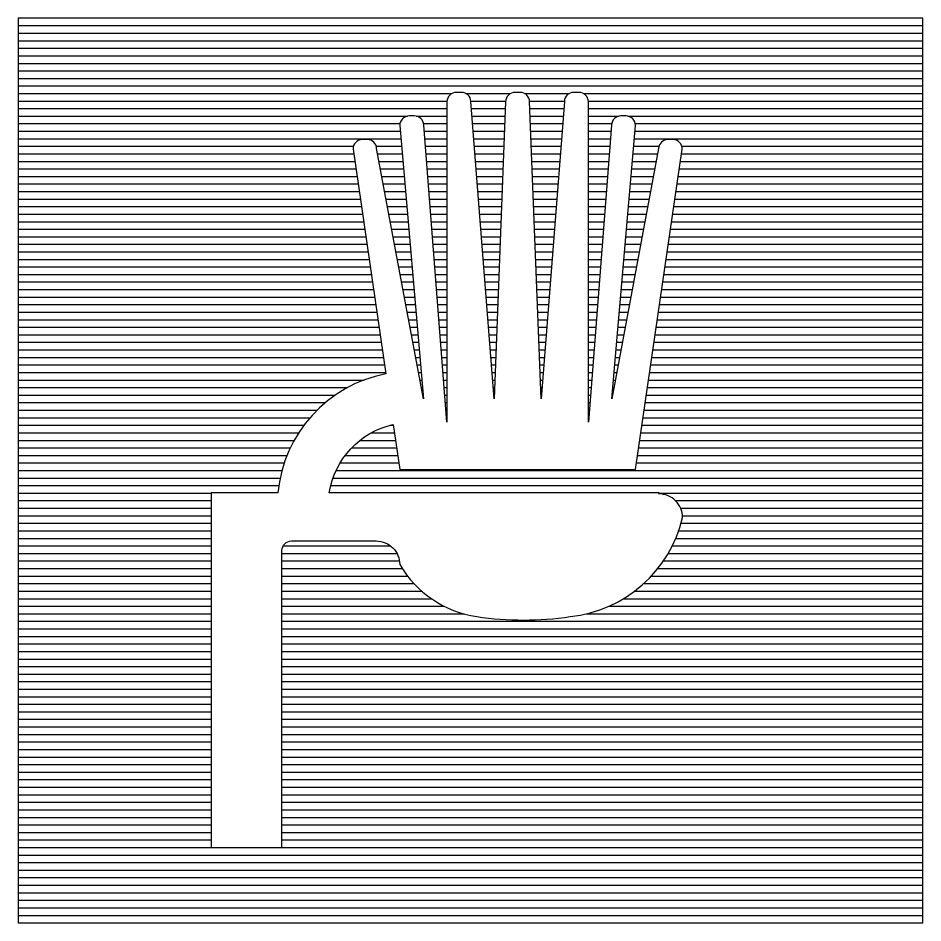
# Model space of a CAD drawing. Header units: millimetres. Extents: x -3 to 2253, y -3 to 1300.
# Drawn here: x 1499 to 1511, y 199 to 211 of the extents above; entities that cross this region are included whole.
import ezdxf

# ---------------------------------------------------------------- set-up
doc = ezdxf.new("R2010")
doc.units = ezdxf.units.MM
doc.layers.add('GROEN', color=3, linetype='Continuous')
doc.layers.add('VEILIG', color=7, linetype='Continuous')

# ---------------------------------------------------------------- blocks, each defined once
blk = doc.blocks.new('*X221')
at = {"color": 0}
for p, q in [((24, 55.9), (36, 55.9)), ((24, 55.8), (36, 55.8)), ((24, 55.7), (36, 55.7)), ((24, 55.6), (36, 55.6)), ((24, 55.5), (36, 55.5)), ((24, 55.4), (36, 55.4)), ((24, 55.3), (36, 55.3)), ((24, 55.2), (36, 55.2)), ((24, 55.1), (36, 55.1)), ((24, 55), (29.753, 55)), ((29.939, 55), (30.532, 55)), ((30.718, 55), (31.311, 55)), ((31.497, 55), (36, 55)), ((24, 54.9), (29.688, 54.9)), ((30.004, 54.9), (30.467, 54.9)), ((30.783, 54.9), (31.246, 54.9)), ((31.562, 54.9), (36, 54.9)), ((24, 54.8), (29.688, 54.8)), ((30.012, 54.8), (30.463, 54.8)), ((30.787, 54.8), (31.238, 54.8)), ((31.563, 54.8), (36, 54.8)), ((24, 54.7), (29.163, 54.7)), ((24, 54.6), (29.065, 54.6)), ((29.28, 54.7), (29.688, 54.7)), ((29.378, 54.6), (29.688, 54.6)), ((30.02, 54.7), (30.459, 54.7)), ((30.028, 54.6), (30.455, 54.6)), ((30.791, 54.7), (31.23, 54.7)), ((30.795, 54.6), (31.222, 54.6)), ((31.563, 54.7), (31.97, 54.7)), ((31.563, 54.6), (31.872, 54.6)), ((32.087, 54.7), (36, 54.7)), ((32.185, 54.6), (36, 54.6)), ((24, 54.5), (29.069, 54.5)), ((29.386, 54.5), (29.688, 54.5)), ((30.035, 54.5), (30.451, 54.5)), ((30.799, 54.5), (31.215, 54.5)), ((31.563, 54.5), (31.864, 54.5)), ((32.181, 54.5), (36, 54.5)), ((24, 54.4), (29.078, 54.4)), ((29.394, 54.4), (29.688, 54.4)), ((30.043, 54.4), (30.447, 54.4)), ((30.803, 54.4), (31.207, 54.4)), ((31.563, 54.4), (31.856, 54.4)), ((32.172, 54.4), (36, 54.4)), ((24, 54.3), (28.447, 54.3)), ((28.75, 54.3), (29.086, 54.3)), ((29.402, 54.3), (29.688, 54.3)), ((30.051, 54.3), (30.443, 54.3)), ((30.807, 54.3), (31.199, 54.3)), ((31.563, 54.3), (31.848, 54.3)), ((32.164, 54.3), (32.5, 54.3)), ((32.803, 54.3), (36, 54.3)), ((24, 54.2), (28.451, 54.2)), ((28.768, 54.2), (29.095, 54.2)), ((29.409, 54.2), (29.688, 54.2)), ((30.059, 54.2), (30.439, 54.2)), ((30.811, 54.2), (31.191, 54.2)), ((31.563, 54.2), (31.841, 54.2)), ((32.155, 54.2), (32.482, 54.2)), ((32.799, 54.2), (36, 54.2)), ((24, 54.1), (28.466, 54.1)), ((24, 54), (28.48, 54)), ((28.786, 54.1), (29.104, 54.1)), ((28.805, 54), (29.112, 54)), ((29.417, 54.1), (29.688, 54.1)), ((29.425, 54), (29.688, 54)), ((30.067, 54.1), (30.435, 54.1)), ((30.075, 54), (30.432, 54)), ((30.815, 54.1), (31.183, 54.1)), ((30.818, 54), (31.175, 54)), ((31.563, 54.1), (31.833, 54.1)), ((31.563, 54), (31.825, 54)), ((32.138, 54), (32.445, 54)), ((32.146, 54.1), (32.464, 54.1)), ((32.77, 54), (36, 54)), ((32.784, 54.1), (36, 54.1)), ((24, 53.9), (28.495, 53.9)), ((28.824, 53.9), (29.121, 53.9)), ((29.433, 53.9), (29.688, 53.9)), ((30.082, 53.9), (30.428, 53.9)), ((30.822, 53.9), (31.168, 53.9)), ((31.563, 53.9), (31.817, 53.9)), ((32.129, 53.9), (32.426, 53.9)), ((32.755, 53.9), (36, 53.9)), ((24, 53.8), (28.509, 53.8)), ((28.842, 53.8), (29.13, 53.8)), ((29.441, 53.8), (29.688, 53.8)), ((30.09, 53.8), (30.424, 53.8)), ((30.826, 53.8), (31.16, 53.8)), ((31.563, 53.8), (31.809, 53.8)), ((32.12, 53.8), (32.408, 53.8)), ((32.741, 53.8), (36, 53.8)), ((24, 53.7), (28.524, 53.7)), ((28.861, 53.7), (29.138, 53.7)), ((29.449, 53.7), (29.688, 53.7)), ((30.098, 53.7), (30.42, 53.7)), ((30.83, 53.7), (31.152, 53.7)), ((31.563, 53.7), (31.801, 53.7)), ((32.112, 53.7), (32.389, 53.7)), ((32.726, 53.7), (36, 53.7)), ((24, 53.6), (28.539, 53.6)), ((28.88, 53.6), (29.147, 53.6)), ((29.456, 53.6), (29.688, 53.6)), ((30.106, 53.6), (30.416, 53.6)), ((30.834, 53.6), (31.144, 53.6)), ((31.563, 53.6), (31.794, 53.6)), ((32.103, 53.6), (32.37, 53.6)), ((32.711, 53.6), (36, 53.6)), ((24, 53.5), (28.553, 53.5)), ((24, 53.4), (28.568, 53.4)), ((28.899, 53.5), (29.155, 53.5)), ((28.917, 53.4), (29.164, 53.4)), ((29.464, 53.5), (29.688, 53.5)), ((29.472, 53.4), (29.688, 53.4)), ((30.114, 53.5), (30.412, 53.5)), ((30.121, 53.4), (30.408, 53.4)), ((30.838, 53.5), (31.136, 53.5)), ((30.842, 53.4), (31.129, 53.4)), ((31.563, 53.5), (31.786, 53.5)), ((31.563, 53.4), (31.778, 53.4)), ((32.086, 53.4), (32.333, 53.4)), ((32.095, 53.5), (32.351, 53.5)), ((32.682, 53.4), (36, 53.4)), ((32.697, 53.5), (36, 53.5)), ((24, 53.3), (28.582, 53.3)), ((28.936, 53.3), (29.173, 53.3)), ((29.48, 53.3), (29.688, 53.3)), ((30.129, 53.3), (30.404, 53.3)), ((30.846, 53.3), (31.121, 53.3)), ((31.563, 53.3), (31.77, 53.3)), ((32.077, 53.3), (32.314, 53.3)), ((32.668, 53.3), (36, 53.3)), ((24, 53.2), (28.597, 53.2)), ((28.955, 53.2), (29.181, 53.2)), ((29.488, 53.2), (29.688, 53.2)), ((30.137, 53.2), (30.4, 53.2)), ((30.85, 53.2), (31.113, 53.2)), ((31.563, 53.2), (31.762, 53.2)), ((32.069, 53.2), (32.295, 53.2)), ((32.653, 53.2), (36, 53.2)), ((24, 53.1), (28.612, 53.1)), ((28.973, 53.1), (29.19, 53.1)), ((29.495, 53.1), (29.688, 53.1)), ((30.145, 53.1), (30.396, 53.1)), ((30.854, 53.1), (31.105, 53.1)), ((31.563, 53.1), (31.755, 53.1)), ((32.06, 53.1), (32.277, 53.1)), ((32.638, 53.1), (36, 53.1)), ((24, 53), (28.626, 53)), ((28.992, 53), (29.198, 53)), ((29.503, 53), (29.688, 53)), ((30.153, 53), (30.392, 53)), ((30.858, 53), (31.097, 53)), ((31.563, 53), (31.747, 53)), ((32.052, 53), (32.258, 53)), ((32.624, 53), (36, 53)), ((24, 52.9), (28.641, 52.9)), ((24, 52.8), (28.656, 52.8)), ((29.011, 52.9), (29.207, 52.9)), ((29.029, 52.8), (29.216, 52.8)), ((29.511, 52.9), (29.688, 52.9)), ((29.519, 52.8), (29.688, 52.8)), ((30.16, 52.9), (30.389, 52.9)), ((30.168, 52.8), (30.385, 52.8)), ((30.861, 52.9), (31.09, 52.9)), ((30.865, 52.8), (31.082, 52.8)), ((31.563, 52.9), (31.739, 52.9)), ((31.563, 52.8), (31.731, 52.8)), ((32.034, 52.8), (32.221, 52.8)), ((32.043, 52.9), (32.239, 52.9)), ((32.594, 52.8), (36, 52.8)), ((32.609, 52.9), (36, 52.9)), ((24, 52.7), (28.67, 52.7)), ((29.048, 52.7), (29.224, 52.7)), ((29.527, 52.7), (29.688, 52.7)), ((30.176, 52.7), (30.381, 52.7)), ((30.869, 52.7), (31.074, 52.7)), ((31.563, 52.7), (31.723, 52.7)), ((32.026, 52.7), (32.202, 52.7)), ((32.58, 52.7), (36, 52.7)), ((24, 52.6), (28.685, 52.6)), ((29.067, 52.6), (29.233, 52.6)), ((29.534, 52.6), (29.688, 52.6)), ((30.184, 52.6), (30.377, 52.6)), ((30.873, 52.6), (31.066, 52.6)), ((31.563, 52.6), (31.716, 52.6)), ((32.017, 52.6), (32.183, 52.6)), ((32.565, 52.6), (36, 52.6)), ((24, 52.5), (28.699, 52.5)), ((29.086, 52.5), (29.242, 52.5)), ((29.542, 52.5), (29.688, 52.5)), ((30.192, 52.5), (30.373, 52.5)), ((30.877, 52.5), (31.058, 52.5)), ((31.563, 52.5), (31.708, 52.5)), ((32.008, 52.5), (32.164, 52.5)), ((32.551, 52.5), (36, 52.5)), ((24, 52.4), (28.714, 52.4)), ((29.104, 52.4), (29.25, 52.4)), ((29.55, 52.4), (29.688, 52.4)), ((30.199, 52.4), (30.369, 52.4)), ((30.881, 52.4), (31.051, 52.4)), ((31.563, 52.4), (31.7, 52.4)), ((32, 52.4), (32.146, 52.4)), ((32.536, 52.4), (36, 52.4)), ((24, 52.3), (28.729, 52.3)), ((24, 52.2), (28.743, 52.2)), ((29.123, 52.3), (29.259, 52.3)), ((29.142, 52.2), (29.267, 52.2)), ((29.558, 52.3), (29.688, 52.3)), ((29.566, 52.2), (29.688, 52.2)), ((30.207, 52.3), (30.365, 52.3)), ((30.215, 52.2), (30.361, 52.2)), ((30.885, 52.3), (31.043, 52.3)), ((30.889, 52.2), (31.035, 52.2)), ((31.563, 52.3), (31.692, 52.3)), ((31.563, 52.2), (31.684, 52.2)), ((31.983, 52.2), (32.108, 52.2)), ((31.991, 52.3), (32.127, 52.3)), ((32.507, 52.2), (36, 52.2)), ((32.521, 52.3), (36, 52.3)), ((24, 52.1), (28.758, 52.1)), ((29.16, 52.1), (29.276, 52.1)), ((29.573, 52.1), (29.688, 52.1)), ((30.223, 52.1), (30.357, 52.1)), ((30.893, 52.1), (31.027, 52.1)), ((31.563, 52.1), (31.677, 52.1)), ((31.974, 52.1), (32.09, 52.1)), ((32.492, 52.1), (36, 52.1)), ((24, 52), (28.772, 52)), ((29.179, 52), (29.285, 52)), ((29.581, 52), (29.688, 52)), ((30.231, 52), (30.353, 52)), ((30.897, 52), (31.019, 52)), ((31.563, 52), (31.669, 52)), ((31.965, 52), (32.071, 52)), ((32.478, 52), (36, 52)), ((24, 51.9), (28.787, 51.9)), ((29.198, 51.9), (29.293, 51.9)), ((29.589, 51.9), (29.688, 51.9)), ((30.239, 51.9), (30.35, 51.9)), ((30.9, 51.9), (31.011, 51.9)), ((31.563, 51.9), (31.661, 51.9)), ((31.957, 51.9), (32.052, 51.9)), ((32.463, 51.9), (36, 51.9)), ((24, 51.8), (28.802, 51.8)), ((29.217, 51.8), (29.302, 51.8)), ((29.597, 51.8), (29.688, 51.8)), ((30.246, 51.8), (30.346, 51.8)), ((30.904, 51.8), (31.004, 51.8)), ((31.563, 51.8), (31.653, 51.8)), ((31.948, 51.8), (32.033, 51.8)), ((32.448, 51.8), (36, 51.8)), ((24, 51.7), (28.816, 51.7)), ((24, 51.6), (28.831, 51.6)), ((29.235, 51.7), (29.311, 51.7)), ((29.254, 51.6), (29.319, 51.6)), ((29.605, 51.7), (29.688, 51.7)), ((29.613, 51.6), (29.688, 51.6)), ((30.254, 51.7), (30.342, 51.7)), ((30.262, 51.6), (30.338, 51.6)), ((30.908, 51.7), (30.996, 51.7)), ((30.912, 51.6), (30.988, 51.6)), ((31.563, 51.7), (31.645, 51.7)), ((31.563, 51.6), (31.637, 51.6)), ((31.931, 51.6), (31.996, 51.6)), ((31.939, 51.7), (32.015, 51.7)), ((32.419, 51.6), (36, 51.6)), ((32.434, 51.7), (36, 51.7)), ((24, 51.5), (28.846, 51.5)), ((29.273, 51.5), (29.328, 51.5)), ((29.62, 51.5), (29.688, 51.5)), ((30.27, 51.5), (30.334, 51.5)), ((30.916, 51.5), (30.98, 51.5)), ((31.563, 51.5), (31.63, 51.5)), ((31.922, 51.5), (31.977, 51.5)), ((32.404, 51.5), (36, 51.5)), ((24, 51.4), (28.86, 51.4)), ((29.291, 51.4), (29.336, 51.4)), ((29.628, 51.4), (29.688, 51.4)), ((30.278, 51.4), (30.33, 51.4)), ((30.92, 51.4), (30.972, 51.4)), ((31.563, 51.4), (31.622, 51.4)), ((31.914, 51.4), (31.959, 51.4)), ((32.39, 51.4), (36, 51.4)), ((24, 51.3), (28.875, 51.3)), ((29.31, 51.3), (29.345, 51.3)), ((29.636, 51.3), (29.688, 51.3)), ((30.285, 51.3), (30.326, 51.3)), ((30.924, 51.3), (30.965, 51.3)), ((31.563, 51.3), (31.614, 51.3)), ((31.905, 51.3), (31.94, 51.3)), ((32.375, 51.3), (36, 51.3)), ((24, 51.2), (28.588, 51.2)), ((29.329, 51.2), (29.354, 51.2)), ((29.644, 51.2), (29.688, 51.2)), ((30.293, 51.2), (30.322, 51.2)), ((30.928, 51.2), (30.957, 51.2)), ((31.563, 51.2), (31.606, 51.2)), ((31.896, 51.2), (31.921, 51.2)), ((32.361, 51.2), (36, 51.2)), ((24, 51.1), (28.37, 51.1)), ((24, 51), (28.207, 51)), ((29.347, 51.1), (29.362, 51.1)), ((29.366, 51), (29.371, 51)), ((29.652, 51.1), (29.688, 51.1)), ((29.659, 51), (29.688, 51)), ((30.301, 51.1), (30.318, 51.1)), ((30.309, 51), (30.314, 51)), ((30.932, 51.1), (30.949, 51.1)), ((30.936, 51), (30.941, 51)), ((31.563, 51.1), (31.598, 51.1)), ((31.563, 51), (31.591, 51)), ((31.879, 51), (31.884, 51)), ((31.888, 51.1), (31.903, 51.1)), ((32.331, 51), (36, 51)), ((32.346, 51.1), (36, 51.1)), ((24, 50.9), (28.075, 50.9)), ((29.667, 50.9), (29.688, 50.9)), ((31.563, 50.9), (31.583, 50.9)), ((32.317, 50.9), (36, 50.9)), ((24, 50.8), (27.966, 50.8)), ((29.675, 50.8), (29.688, 50.8)), ((31.563, 50.8), (31.575, 50.8)), ((32.302, 50.8), (36, 50.8)), ((24, 50.7), (27.872, 50.7)), ((29.683, 50.7), (29.688, 50.7)), ((31.563, 50.7), (31.567, 50.7)), ((32.288, 50.7), (36, 50.7)), ((24, 50.6), (27.792, 50.6)), ((28.929, 50.6), (28.977, 50.6)), ((32.273, 50.6), (36, 50.6)), ((24, 50.5), (27.722, 50.5)), ((24, 50.4), (27.662, 50.4)), ((28.533, 50.4), (29.006, 50.4)), ((28.683, 50.5), (28.992, 50.5)), ((32.244, 50.4), (36, 50.4)), ((32.258, 50.5), (36, 50.5)), ((24, 50.3), (27.61, 50.3)), ((28.423, 50.3), (29.021, 50.3)), ((32.229, 50.3), (36, 50.3)), ((24, 50.2), (27.566, 50.2)), ((28.337, 50.2), (29.035, 50.2)), ((32.215, 50.2), (36, 50.2)), ((24, 50.1), (27.53, 50.1)), ((28.27, 50.1), (29.05, 50.1)), ((32.2, 50.1), (36, 50.1)), ((24, 50), (27.499, 50)), ((28.217, 50), (36, 50)), ((24, 49.9), (27.475, 49.9)), ((24, 49.8), (27.457, 49.8)), ((28.146, 49.8), (36, 49.8)), ((28.176, 49.9), (36, 49.9)), ((24, 49.7), (26.562, 49.7)), ((32.495, 49.7), (36, 49.7)), ((24, 49.6), (26.562, 49.6)), ((32.719, 49.6), (36, 49.6)), ((24, 49.5), (26.562, 49.5)), ((32.787, 49.5), (36, 49.5)), ((24, 49.4), (26.562, 49.4)), ((32.812, 49.4), (36, 49.4)), ((24, 49.3), (26.562, 49.3)), ((24, 49.2), (26.562, 49.2)), ((32.761, 49.2), (36, 49.2)), ((32.793, 49.3), (36, 49.3)), ((24, 49.1), (26.562, 49.1)), ((32.722, 49.1), (36, 49.1)), ((24, 49), (26.562, 49)), ((27.515, 49), (28.941, 49)), ((32.676, 49), (36, 49)), ((24, 48.9), (26.562, 48.9)), ((27.5, 48.9), (29.025, 48.9)), ((32.622, 48.9), (36, 48.9)), ((24, 48.8), (26.562, 48.8)), ((27.5, 48.8), (29.059, 48.8)), ((32.559, 48.8), (36, 48.8)), ((24, 48.7), (26.562, 48.7)), ((24, 48.6), (26.562, 48.6)), ((27.5, 48.7), (29.095, 48.7)), ((27.5, 48.6), (29.166, 48.6)), ((32.399, 48.6), (36, 48.6)), ((32.485, 48.7), (36, 48.7)), ((24, 48.5), (26.562, 48.5)), ((27.5, 48.5), (29.252, 48.5)), ((32.298, 48.5), (36, 48.5)), ((24, 48.4), (26.562, 48.4)), ((27.5, 48.4), (29.355, 48.4)), ((32.177, 48.4), (36, 48.4)), ((24, 48.3), (26.562, 48.3)), ((27.5, 48.3), (29.484, 48.3)), ((32.03, 48.3), (36, 48.3)), ((24, 48.2), (26.562, 48.2)), ((27.5, 48.2), (29.653, 48.2)), ((31.837, 48.2), (36, 48.2)), ((24, 48.1), (26.562, 48.1)), ((24, 48), (26.562, 48)), ((27.5, 48.1), (29.912, 48.1)), ((27.5, 48), (36, 48)), ((31.54, 48.1), (36, 48.1)), ((24, 47.9), (26.562, 47.9)), ((27.5, 47.9), (36, 47.9)), ((24, 47.8), (26.562, 47.8)), ((27.5, 47.8), (36, 47.8)), ((24, 47.7), (26.562, 47.7)), ((27.5, 47.7), (36, 47.7)), ((24, 47.6), (26.562, 47.6)), ((27.5, 47.6), (36, 47.6)), ((24, 47.5), (26.562, 47.5)), ((24, 47.4), (26.562, 47.4)), ((27.5, 47.5), (36, 47.5)), ((27.5, 47.4), (36, 47.4)), ((24, 47.3), (26.562, 47.3)), ((27.5, 47.3), (36, 47.3)), ((24, 47.2), (26.562, 47.2)), ((27.5, 47.2), (36, 47.2)), ((24, 47.1), (26.562, 47.1)), ((27.5, 47.1), (36, 47.1)), ((24, 47), (26.562, 47)), ((27.5, 47), (36, 47)), ((24, 46.9), (26.562, 46.9)), ((24, 46.8), (26.562, 46.8)), ((27.5, 46.9), (36, 46.9)), ((27.5, 46.8), (36, 46.8)), ((24, 46.7), (26.562, 46.7)), ((27.5, 46.7), (36, 46.7)), ((24, 46.6), (26.562, 46.6)), ((27.5, 46.6), (36, 46.6)), ((24, 46.5), (26.562, 46.5)), ((27.5, 46.5), (36, 46.5)), ((24, 46.4), (26.562, 46.4)), ((27.5, 46.4), (36, 46.4)), ((24, 46.3), (26.562, 46.3)), ((24, 46.2), (26.562, 46.2)), ((27.5, 46.3), (36, 46.3)), ((27.5, 46.2), (36, 46.2)), ((24, 46.1), (26.562, 46.1)), ((27.5, 46.1), (36, 46.1)), ((24, 46), (26.562, 46)), ((27.5, 46), (36, 46)), ((24, 45.9), (26.562, 45.9)), ((27.5, 45.9), (36, 45.9)), ((24, 45.8), (26.562, 45.8)), ((27.5, 45.8), (36, 45.8)), ((24, 45.7), (26.562, 45.7)), ((24, 45.6), (26.562, 45.6)), ((27.5, 45.7), (36, 45.7)), ((27.5, 45.6), (36, 45.6)), ((24, 45.5), (26.562, 45.5)), ((27.5, 45.5), (36, 45.5)), ((24, 45.4), (26.562, 45.4)), ((27.5, 45.4), (36, 45.4)), ((24, 45.3), (26.562, 45.3)), ((27.5, 45.3), (36, 45.3)), ((24, 45.2), (26.562, 45.2)), ((27.5, 45.2), (36, 45.2)), ((24, 45.1), (26.562, 45.1)), ((24, 45), (36, 45)), ((27.5, 45.1), (36, 45.1)), ((24, 44.9), (36, 44.9)), ((24, 44.8), (36, 44.8)), ((24, 44.7), (36, 44.7)), ((24, 44.6), (36, 44.6)), ((24, 44.5), (36, 44.5)), ((24, 44.4), (36, 44.4)), ((24, 44.3), (36, 44.3)), ((24, 44.2), (36, 44.2)), ((24, 44.1), (36, 44.1)), ((24, 44), (36, 44))]:
    blk.add_line(p, q, dxfattribs=at)
blk = doc.blocks.new('0601')
at = {"layer": 'VEILIG'}
for p, q in [((-6, 6), (-6, -6)), ((6, 6), (-6, 6)), ((6, -6), (6, 6)), ((-6, -6), (6, -6))]:
    blk.add_line(p, q, dxfattribs=at)
blk.add_lwpolyline([(2.5, -0.298), (-1.873, -0.298, -0.308058), (-1.025, 0.611), (-0.938, 0.015), (2.188, 0.015), (2.808, 4.261, 0.424709), (2.683, 4.39), (2.62, 4.39, 0.402998), (2.495, 4.27), (1.875, 0.952), (2.188, 4.577, 0.414214), (2.063, 4.702), (1.995, 4.702, 0.402998), (1.87, 4.582), (1.563, 0.64), (1.563, 4.89, 0.414214), (1.438, 5.015), (1.37, 5.015, 0.402998), (1.245, 4.895), (0.938, 0.952), (0.784, 4.892, 0.408593), (0.659, 5.015), (0.591, 5.015, 0.408593), (0.466, 4.892), (0.313, 0.952), (0.005, 4.895, 0.402998), (-0.12, 5.015), (-0.187, 5.015, 0.414214), (-0.312, 4.89), (-0.312, 0.64), (-0.62, 4.582, 0.402998), (-0.745, 4.702), (-0.812, 4.702, 0.414214), (-0.938, 4.577), (-0.625, 0.952), (-1.245, 4.27, 0.402998), (-1.37, 4.39), (-1.433, 4.39, 0.424709), (-1.558, 4.261), (-1.123, 1.282, 0.332247), (-2.555, -0.298), (-3.438, -0.298), (-3.438, -4.998), (-2.5, -4.998), (-2.5, -1.06, -0.414214), (-2.375, -0.935), (-1.25, -0.935, -0.414214), (-0.938, -1.248, 0.226028), (0.084, -1.937, 0.074724), (1.323, -1.937, 0.319879), (2.812, -0.623, 0.414214), (2.5, -0.31, -1)], format="xyb", close=True, dxfattribs=at)
at = {"layer": 'GROEN'}
blk.add_blockref('*X221', (-30, -50), dxfattribs=at)

msp = doc.modelspace()

# ---------------------------------------------------------------- block references
msp.add_blockref('0601', (1505, 205))

doc.saveas('drawing.dxf')
